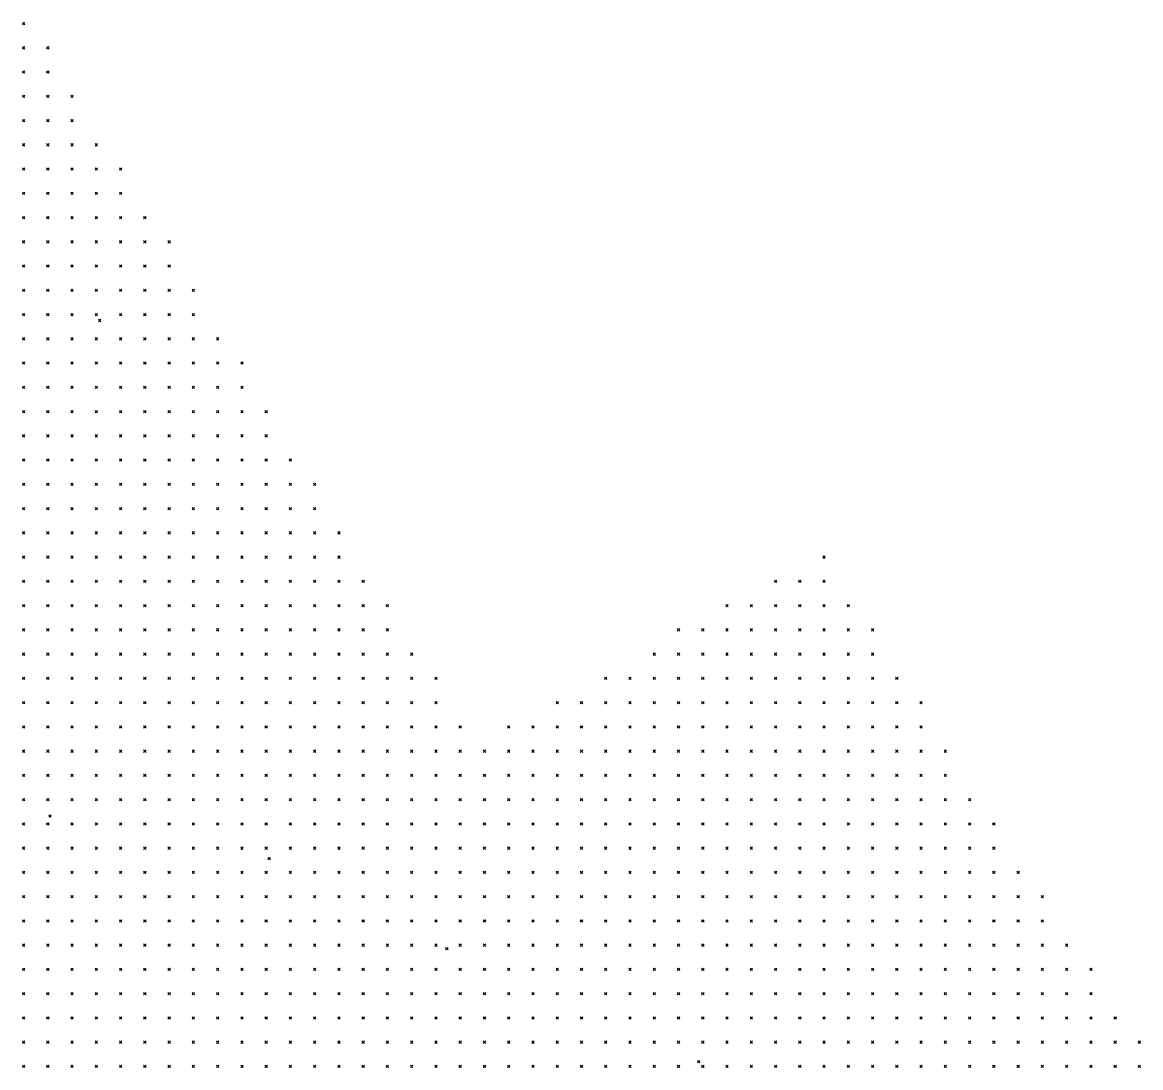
# Model space of a CAD drawing. Header units: metres. Extents: x 441556 to 446409, y 432338 to 461058.
# Drawn here: x 442700.7 to 442839, y 450195.4 to 450324.7 of the extents above; entities that cross this region are included whole.
import ezdxf

# ---------------------------------------------------------------- set-up
doc = ezdxf.new("R2010")
doc.units = ezdxf.units.M
doc.header["$MEASUREMENT"] = 0
doc.header["$PDMODE"] = 35
doc.header["$PDSIZE"] = 0.15
doc.layers.add('DTM-NOK-RevN_LIDAR_co_lidar', color=91, linetype='Continuous', lineweight=0)

msp = doc.modelspace()

# ---------------------------------------------------------------- linework, layer by layer
at = {"layer": 'DTM-NOK-RevN_LIDAR_co_lidar'}
for p in [(442700.847, 450324.514, 404.074), (442700.847, 450321.515, 403.004), (442703.846, 450321.515, 400.422), (442700.847, 450318.515, 402.04), (442703.846, 450318.515, 399.538), (442700.847, 450315.516, 401.059), (442703.846, 450315.516, 398.683), (442706.846, 450315.516, 396.271), (442700.847, 450312.517, 399.833), (442703.846, 450312.517, 397.36), (442706.846, 450312.517, 394.753), (442700.847, 450309.517, 398.158), (442703.846, 450309.517, 395.693), (442706.846, 450309.517, 393.193), (442709.845, 450309.517, 390.57), (442700.847, 450306.518, 396.304), (442703.846, 450306.518, 394.092), (442706.846, 450306.518, 391.851), (442709.845, 450306.518, 389.327), (442712.844, 450306.518, 386.619), (442700.847, 450303.519, 394.654), (442703.846, 450303.519, 392.49), (442706.846, 450303.519, 390.302), (442709.845, 450303.519, 387.88), (442712.844, 450303.519, 385.399), (442700.847, 450300.519, 392.909), (442703.846, 450300.519, 390.794), (442706.846, 450300.519, 388.596), (442709.845, 450300.519, 386.224), (442712.844, 450300.519, 383.829), (442715.844, 450300.519, 381.292), (442700.847, 450297.52, 390.813), (442703.846, 450297.52, 389.07), (442706.846, 450297.52, 387.088), (442709.845, 450297.52, 384.76), (442712.844, 450297.52, 382.189), (442715.844, 450297.52, 379.495), (442718.843, 450297.52, 377.425), (442700.847, 450294.521, 388.384), (442703.846, 450294.521, 386.899), (442706.846, 450294.521, 385.066), (442709.845, 450294.521, 382.853), (442712.844, 450294.521, 380.121), (442715.844, 450294.521, 377.533), (442718.843, 450294.521, 375.559), (442700.847, 450291.521, 385.599), (442703.846, 450291.521, 384.108), (442706.846, 450291.521, 382.229), (442709.845, 450291.521, 379.983), (442712.844, 450291.521, 377.609), (442715.844, 450291.521, 375.567), (442718.843, 450291.521, 374.044), (442721.842, 450291.521, 372.704), (442700.847, 450288.522, 383.388), (442703.846, 450288.522, 381.528), (442706.846, 450288.522, 379.809), (442709.845, 450288.522, 378.164), (442710.25, 450287.79, 377.48), (442712.844, 450288.522, 376.544), (442715.844, 450288.522, 375.219), (442718.843, 450288.522, 374.19), (442721.842, 450288.522, 373.122), (442700.847, 450285.523, 384.431), (442703.846, 450285.523, 381.608), (442706.846, 450285.523, 379.505), (442709.845, 450285.523, 378.27), (442712.844, 450285.523, 377.523), (442715.844, 450285.523, 377.173), (442718.843, 450285.523, 376.711), (442721.842, 450285.523, 376.329), (442724.842, 450285.523, 375.372), (442700.847, 450282.523, 387.373), (442703.846, 450282.523, 384.846), (442706.846, 450282.523, 382.734), (442709.845, 450282.523, 381.189), (442712.844, 450282.523, 380.08), (442715.844, 450282.523, 379.93), (442718.843, 450282.523, 380.22), (442721.842, 450282.523, 379.693), (442724.842, 450282.523, 378.514), (442727.841, 450282.523, 377.176), (442700.847, 450279.524, 390.857), (442703.846, 450279.524, 388.464), (442706.846, 450279.524, 386.28), (442709.845, 450279.524, 384.652), (442712.844, 450279.524, 383.521), (442715.844, 450279.524, 383.617), (442718.843, 450279.524, 384.245), (442721.842, 450279.524, 383.658), (442724.842, 450279.524, 382.005), (442727.841, 450279.524, 380.738), (442700.847, 450276.525, 393.961), (442703.846, 450276.525, 391.874), (442706.846, 450276.525, 389.825), (442709.845, 450276.525, 387.926), (442712.844, 450276.525, 386.565), (442715.844, 450276.525, 386.578), (442718.843, 450276.525, 386.838), (442721.842, 450276.525, 386.095), (442724.842, 450276.525, 384.681), (442727.841, 450276.525, 383.128), (442730.84, 450276.525, 381.082), (442700.847, 450273.525, 397.125), (442703.846, 450273.525, 395.446), (442706.846, 450273.525, 393.346), (442709.845, 450273.525, 391.403), (442712.844, 450273.525, 390.124), (442715.844, 450273.525, 389.488), (442718.843, 450273.525, 388.96), (442721.842, 450273.525, 387.96), (442724.842, 450273.525, 386.665), (442727.841, 450273.525, 385.293), (442730.84, 450273.525, 383.067), (442700.847, 450270.526, 399.517), (442703.846, 450270.526, 398.008), (442706.846, 450270.526, 396.134), (442709.845, 450270.526, 394.193), (442712.844, 450270.526, 392.764), (442715.844, 450270.526, 391.768), (442718.843, 450270.526, 390.962), (442721.842, 450270.526, 389.898), (442724.842, 450270.526, 388.606), (442727.841, 450270.526, 387.208), (442730.84, 450270.526, 385.365), (442733.84, 450270.526, 383.358), (442700.847, 450267.527, 401.751), (442703.846, 450267.527, 399.857), (442706.846, 450267.527, 397.934), (442709.845, 450267.527, 396.276), (442712.844, 450267.527, 395.106), (442715.844, 450267.527, 394.259), (442718.843, 450267.527, 393.247), (442721.842, 450267.527, 392.035), (442724.842, 450267.527, 390.677), (442727.841, 450267.527, 389.194), (442730.84, 450267.527, 387.668), (442733.84, 450267.527, 385.571), (442736.839, 450267.527, 382.842), (442700.847, 450264.527, 403.743), (442703.846, 450264.527, 401.708), (442706.846, 450264.527, 400.154), (442709.845, 450264.527, 398.752), (442712.844, 450264.527, 397.668), (442715.844, 450264.527, 396.944), (442718.843, 450264.527, 395.874), (442721.842, 450264.527, 395.077), (442724.842, 450264.527, 393.958), (442727.841, 450264.527, 392.642), (442730.84, 450264.527, 390.485), (442733.84, 450264.527, 387.95), (442736.839, 450264.527, 385.089), (442700.847, 450261.528, 405.801), (442703.846, 450261.528, 404.075), (442706.846, 450261.528, 403.072), (442709.845, 450261.528, 402.137), (442712.844, 450261.528, 400.999), (442715.844, 450261.528, 399.952), (442718.843, 450261.528, 398.941), (442721.842, 450261.528, 398.359), (442724.842, 450261.528, 397.37), (442727.841, 450261.528, 395.385), (442730.84, 450261.528, 392.546), (442733.84, 450261.528, 390.325), (442736.839, 450261.528, 387.249), (442739.838, 450261.528, 383.995), (442700.847, 450258.529, 407.999), (442703.846, 450258.529, 406.844), (442706.846, 450258.529, 406.18), (442709.845, 450258.529, 405.501), (442712.844, 450258.529, 404.581), (442715.844, 450258.529, 403.715), (442718.843, 450258.529, 402.59), (442721.842, 450258.529, 401.188), (442724.842, 450258.529, 399.175), (442727.841, 450258.529, 396.74), (442730.84, 450258.529, 394.073), (442733.84, 450258.529, 391.737), (442736.839, 450258.529, 388.75), (442739.838, 450258.529, 385.264), (442799.825, 450258.529, 353.097), (442700.847, 450255.529, 410.582), (442703.846, 450255.529, 409.834), (442706.846, 450255.529, 409.281), (442709.845, 450255.529, 408.572), (442712.844, 450255.529, 407.848), (442715.844, 450255.529, 407.009), (442718.843, 450255.529, 405.485), (442721.842, 450255.529, 403.304), (442724.842, 450255.529, 400.329), (442727.841, 450255.529, 397.501), (442730.84, 450255.529, 394.884), (442733.84, 450255.529, 392.372), (442736.839, 450255.529, 389.805), (442739.838, 450255.529, 386.119), (442742.838, 450255.529, 383.585), (442793.827, 450255.529, 353.416), (442796.826, 450255.529, 353.051), (442799.825, 450255.529, 353.105), (442700.847, 450252.53, 413.291), (442703.846, 450252.53, 412.59), (442706.846, 450252.53, 412.073), (442709.845, 450252.53, 411.478), (442712.844, 450252.53, 410.719), (442715.844, 450252.53, 409.519), (442718.843, 450252.53, 407.517), (442721.842, 450252.53, 404.895), (442724.842, 450252.53, 401.708), (442727.841, 450252.53, 398.511), (442730.84, 450252.53, 395.744), (442733.84, 450252.53, 393.177), (442736.839, 450252.53, 390.666), (442739.838, 450252.53, 387.364), (442742.838, 450252.53, 385.017), (442745.837, 450252.53, 383.162), (442787.828, 450252.53, 353.511), (442790.827, 450252.53, 353.565), (442793.827, 450252.53, 353.446), (442796.826, 450252.53, 353.578), (442799.825, 450252.53, 353.463), (442802.825, 450252.53, 353.68), (442700.847, 450249.531, 415.963), (442703.846, 450249.531, 415.228), (442706.846, 450249.531, 414.671), (442709.845, 450249.531, 414.099), (442712.844, 450249.531, 413.192), (442715.844, 450249.531, 411.574), (442718.843, 450249.531, 409.177), (442721.842, 450249.531, 406.251), (442724.842, 450249.531, 402.926), (442727.841, 450249.531, 399.823), (442730.84, 450249.531, 397.076), (442733.84, 450249.531, 394.264), (442736.839, 450249.531, 391.461), (442739.838, 450249.531, 388.789), (442742.838, 450249.531, 386.528), (442745.837, 450249.531, 384.655), (442781.829, 450249.531, 357.021), (442784.829, 450249.531, 355.672), (442787.828, 450249.531, 354.049), (442790.827, 450249.531, 353.646), (442793.827, 450249.531, 353.376), (442796.826, 450249.531, 353.8), (442799.825, 450249.531, 353.644), (442802.825, 450249.531, 353.601), (442805.824, 450249.531, 353.43), (442700.847, 450246.531, 418.683), (442703.846, 450246.531, 417.903), (442706.846, 450246.531, 417.162), (442709.845, 450246.531, 416.467), (442712.844, 450246.531, 415.353), (442715.844, 450246.531, 413.347), (442718.843, 450246.531, 410.646), (442721.842, 450246.531, 407.576), (442724.842, 450246.531, 404.23), (442727.841, 450246.531, 401.348), (442730.84, 450246.531, 398.704), (442733.84, 450246.531, 395.727), (442736.839, 450246.531, 392.837), (442739.838, 450246.531, 390.219), (442742.838, 450246.531, 387.91), (442745.837, 450246.531, 385.92), (442748.836, 450246.531, 383.597), (442778.83, 450246.531, 359.832), (442781.829, 450246.531, 357.855), (442784.829, 450246.531, 356.478), (442787.828, 450246.531, 354.812), (442790.827, 450246.531, 353.908), (442793.827, 450246.531, 353.307), (442796.826, 450246.531, 353.48), (442799.825, 450246.531, 353.452), (442802.825, 450246.531, 353.473), (442805.824, 450246.531, 353.628), (442700.847, 450243.532, 421.404), (442703.846, 450243.532, 420.463), (442706.846, 450243.532, 419.529), (442709.845, 450243.532, 418.691), (442712.844, 450243.532, 417.295), (442715.844, 450243.532, 415.014), (442718.843, 450243.532, 412.158), (442721.842, 450243.532, 409.121), (442724.842, 450243.532, 405.958), (442727.841, 450243.532, 403.067), (442730.84, 450243.532, 400.798), (442733.84, 450243.532, 398.54), (442736.839, 450243.532, 395.536), (442739.838, 450243.532, 392.441), (442742.838, 450243.532, 389.555), (442745.837, 450243.532, 387.555), (442748.836, 450243.532, 385.251), (442751.836, 450243.532, 382.601), (442772.831, 450243.532, 365.524), (442775.831, 450243.532, 363.416), (442778.83, 450243.532, 361.035), (442781.829, 450243.532, 358.952), (442784.829, 450243.532, 357.575), (442787.828, 450243.532, 355.689), (442790.827, 450243.532, 354.383), (442793.827, 450243.532, 353.488), (442796.826, 450243.532, 353.432), (442799.825, 450243.532, 353.527), (442802.825, 450243.532, 353.81), (442805.824, 450243.532, 353.845), (442808.823, 450243.532, 353.766), (442700.847, 450240.532, 424.187), (442703.846, 450240.532, 423.043), (442706.846, 450240.532, 422.08), (442709.845, 450240.532, 420.987), (442712.844, 450240.532, 419.183), (442715.844, 450240.532, 416.748), (442718.843, 450240.532, 414.037), (442721.842, 450240.532, 411.284), (442724.842, 450240.532, 408.175), (442727.841, 450240.532, 405.467), (442730.84, 450240.532, 403.778), (442733.84, 450240.532, 402.307), (442736.839, 450240.532, 399.146), (442739.838, 450240.532, 395.632), (442742.838, 450240.532, 392.145), (442745.837, 450240.532, 390.173), (442748.836, 450240.532, 387.819), (442751.836, 450240.532, 384.98), (442766.832, 450240.532, 371.235), (442769.832, 450240.532, 368.809), (442772.831, 450240.532, 366.788), (442775.831, 450240.532, 364.695), (442778.83, 450240.532, 362.61), (442781.829, 450240.532, 360.658), (442784.829, 450240.532, 358.743), (442787.828, 450240.532, 356.835), (442790.827, 450240.532, 355.308), (442793.827, 450240.532, 354.312), (442796.826, 450240.532, 354.027), (442799.825, 450240.532, 353.907), (442802.825, 450240.532, 353.864), (442805.824, 450240.532, 353.818), (442808.823, 450240.532, 353.747), (442811.823, 450240.532, 353.751), (442700.847, 450237.533, 427.282), (442703.846, 450237.533, 425.983), (442706.846, 450237.533, 424.912), (442709.845, 450237.533, 423.485), (442712.844, 450237.533, 421.202), (442715.844, 450237.533, 418.589), (442718.843, 450237.533, 416.274), (442721.842, 450237.533, 414.209), (442724.842, 450237.533, 411.763), (442727.841, 450237.533, 409.527), (442730.84, 450237.533, 407.412), (442733.84, 450237.533, 405.672), (442736.839, 450237.533, 403.139), (442739.838, 450237.533, 400.095), (442742.838, 450237.533, 396.108), (442745.837, 450237.533, 393.457), (442748.836, 450237.533, 391.184), (442751.836, 450237.533, 388.484), (442754.835, 450237.533, 384.778), (442760.834, 450237.533, 378.3), (442763.833, 450237.533, 375.725), (442766.832, 450237.533, 372.862), (442769.832, 450237.533, 370.316), (442772.831, 450237.533, 368.248), (442775.831, 450237.533, 366.179), (442778.83, 450237.533, 364.402), (442781.829, 450237.533, 362.422), (442784.829, 450237.533, 360.163), (442787.828, 450237.533, 357.909), (442790.827, 450237.533, 356.342), (442793.827, 450237.533, 355.445), (442796.826, 450237.533, 355.027), (442799.825, 450237.533, 354.218), (442802.825, 450237.533, 353.948), (442805.824, 450237.533, 353.874), (442808.823, 450237.533, 353.822), (442811.823, 450237.533, 353.785), (442700.847, 450234.534, 430.475), (442703.846, 450234.534, 429.206), (442706.846, 450234.534, 427.663), (442709.845, 450234.534, 425.652), (442712.844, 450234.534, 423.01), (442715.844, 450234.534, 420.447), (442718.843, 450234.534, 418.588), (442721.842, 450234.534, 417.404), (442724.842, 450234.534, 416.107), (442727.841, 450234.534, 414.164), (442730.84, 450234.534, 411.096), (442733.84, 450234.534, 409.22), (442736.839, 450234.534, 407.294), (442739.838, 450234.534, 405.023), (442742.838, 450234.534, 400.585), (442745.837, 450234.534, 396.853), (442748.836, 450234.534, 394.415), (442751.836, 450234.534, 391.656), (442754.835, 450234.534, 388.16), (442757.834, 450234.534, 384.55), (442760.834, 450234.534, 381.493), (442763.833, 450234.534, 378.627), (442766.832, 450234.534, 375.484), (442769.832, 450234.534, 372.629), (442772.831, 450234.534, 370.386), (442775.831, 450234.534, 368.417), (442778.83, 450234.534, 366.591), (442781.829, 450234.534, 364.318), (442784.829, 450234.534, 361.592), (442787.828, 450234.534, 359.104), (442790.827, 450234.534, 357.032), (442793.827, 450234.534, 356.019), (442796.826, 450234.534, 355.557), (442799.825, 450234.534, 354.777), (442802.825, 450234.534, 354.292), (442805.824, 450234.534, 354.043), (442808.823, 450234.534, 353.958), (442811.823, 450234.534, 353.889), (442814.822, 450234.534, 353.742), (442700.847, 450231.534, 432.992), (442703.846, 450231.534, 431.849), (442706.846, 450231.534, 429.855), (442709.845, 450231.534, 427.229), (442712.844, 450231.534, 424.569), (442715.844, 450231.534, 422.552), (442718.843, 450231.534, 421.18), (442721.842, 450231.534, 420.136), (442724.842, 450231.534, 418.562), (442727.841, 450231.534, 416.697), (442730.84, 450231.534, 414.592), (442733.84, 450231.534, 412.289), (442736.839, 450231.534, 409.618), (442739.838, 450231.534, 406.655), (442742.838, 450231.534, 403.145), (442745.837, 450231.534, 399.698), (442748.836, 450231.534, 396.882), (442751.836, 450231.534, 394.314), (442754.835, 450231.534, 391.228), (442757.834, 450231.534, 387.767), (442760.834, 450231.534, 384.775), (442763.833, 450231.534, 382.387), (442766.832, 450231.534, 379.439), (442769.832, 450231.534, 376.015), (442772.831, 450231.534, 373.462), (442775.831, 450231.534, 371.528), (442778.83, 450231.534, 369.224), (442781.829, 450231.534, 366.577), (442784.829, 450231.534, 363.206), (442787.828, 450231.534, 360.442), (442790.827, 450231.534, 357.967), (442793.827, 450231.534, 356.812), (442796.826, 450231.534, 356.065), (442799.825, 450231.534, 355.751), (442802.825, 450231.534, 354.781), (442805.824, 450231.534, 354.267), (442808.823, 450231.534, 354.144), (442811.823, 450231.534, 354.031), (442814.822, 450231.534, 353.933), (442700.847, 450228.535, 434.475), (442703.846, 450228.535, 433.073), (442706.846, 450228.535, 430.918), (442709.845, 450228.535, 428.364), (442712.844, 450228.535, 426.618), (442715.844, 450228.535, 424.989), (442718.843, 450228.535, 423.516), (442721.842, 450228.535, 421.812), (442724.842, 450228.535, 419.958), (442727.841, 450228.535, 417.71), (442730.84, 450228.535, 415.572), (442733.84, 450228.535, 413.295), (442736.839, 450228.535, 410.604), (442739.838, 450228.535, 407.761), (442742.838, 450228.535, 404.386), (442745.837, 450228.535, 401.433), (442748.836, 450228.535, 398.78), (442751.836, 450228.535, 396.031), (442754.835, 450228.535, 393.067), (442757.834, 450228.535, 390.073), (442760.834, 450228.535, 387.124), (442763.833, 450228.535, 384.37), (442766.832, 450228.535, 381.61), (442769.832, 450228.535, 378.681), (442772.831, 450228.535, 375.913), (442775.831, 450228.535, 373.652), (442778.83, 450228.535, 371.761), (442781.829, 450228.535, 369.406), (442784.829, 450228.535, 365.734), (442787.828, 450228.535, 361.621), (442790.827, 450228.535, 359.28), (442793.827, 450228.535, 358.043), (442796.826, 450228.535, 356.862), (442799.825, 450228.535, 356.414), (442802.825, 450228.535, 355.314), (442805.824, 450228.535, 354.585), (442808.823, 450228.535, 354.344), (442811.823, 450228.535, 354.077), (442814.822, 450228.535, 354.028), (442817.821, 450228.535, 354.097), (442704.1, 450226.5, 433.18), (442700.847, 450225.536, 434.458), (442703.846, 450225.536, 432.869), (442706.846, 450225.536, 431.148), (442709.845, 450225.536, 429.624), (442712.844, 450225.536, 428.145), (442715.844, 450225.536, 426.45), (442718.843, 450225.536, 424.798), (442721.842, 450225.536, 422.709), (442724.842, 450225.536, 420.608), (442727.841, 450225.536, 418.48), (442730.84, 450225.536, 416.083), (442733.84, 450225.536, 413.903), (442736.839, 450225.536, 411.512), (442739.838, 450225.536, 408.729), (442742.838, 450225.536, 405.583), (442745.837, 450225.536, 402.777), (442748.836, 450225.536, 399.636), (442751.836, 450225.536, 396.537), (442754.835, 450225.536, 393.609), (442757.834, 450225.536, 390.828), (442760.834, 450225.536, 388.123), (442763.833, 450225.536, 385.433), (442766.832, 450225.536, 382.643), (442769.832, 450225.536, 379.992), (442772.831, 450225.536, 377.593), (442775.831, 450225.536, 375.307), (442778.83, 450225.536, 373.251), (442781.829, 450225.536, 370.811), (442784.829, 450225.536, 367.336), (442787.828, 450225.536, 363.83), (442790.827, 450225.536, 360.31), (442793.827, 450225.536, 358.504), (442796.826, 450225.536, 357.315), (442799.825, 450225.536, 356.64), (442802.825, 450225.536, 355.513), (442805.824, 450225.536, 354.928), (442808.823, 450225.536, 354.254), (442811.823, 450225.536, 354.077), (442814.822, 450225.536, 354.088), (442817.821, 450225.536, 354.208), (442820.821, 450225.536, 354.258), (442700.847, 450222.536, 433.959), (442703.846, 450222.536, 432.672), (442706.846, 450222.536, 431.278), (442709.845, 450222.536, 429.749), (442712.844, 450222.536, 428.059), (442715.844, 450222.536, 426.2), (442718.843, 450222.536, 424.64), (442721.842, 450222.536, 422.769), (442724.842, 450222.536, 420.298), (442727.841, 450222.536, 418.293), (442730.84, 450222.536, 416.406), (442733.84, 450222.536, 414.362), (442736.839, 450222.536, 412.124), (442739.838, 450222.536, 409.997), (442742.838, 450222.536, 407.501), (442745.837, 450222.536, 404.529), (442748.836, 450222.536, 400.602), (442751.836, 450222.536, 397.161), (442754.835, 450222.536, 394.217), (442757.834, 450222.536, 391.538), (442760.834, 450222.536, 389.118), (442763.833, 450222.536, 386.716), (442766.832, 450222.536, 384.31), (442769.832, 450222.536, 382.208), (442772.831, 450222.536, 380.329), (442775.831, 450222.536, 378.082), (442778.83, 450222.536, 375.359), (442781.829, 450222.536, 372.707), (442784.829, 450222.536, 369.904), (442787.828, 450222.536, 366.684), (442790.827, 450222.536, 362.907), (442793.827, 450222.536, 360.127), (442796.826, 450222.536, 358.048), (442799.825, 450222.536, 356.491), (442802.825, 450222.536, 356.061), (442805.824, 450222.536, 355.441), (442808.823, 450222.536, 354.457), (442811.823, 450222.536, 354.17), (442814.822, 450222.536, 354.117), (442817.821, 450222.536, 354.241), (442820.821, 450222.536, 354.291), (442731.21, 450221.25, 416.71), (442700.847, 450219.537, 432.618), (442703.846, 450219.537, 431.598), (442706.846, 450219.537, 430.226), (442709.845, 450219.537, 428.594), (442712.844, 450219.537, 427.035), (442715.844, 450219.537, 425.488), (442718.843, 450219.537, 423.81), (442721.842, 450219.537, 421.776), (442724.842, 450219.537, 420.228), (442727.841, 450219.537, 418.609), (442730.84, 450219.537, 416.749), (442733.84, 450219.537, 414.373), (442736.839, 450219.537, 411.852), (442739.838, 450219.537, 410.101), (442742.838, 450219.537, 408.263), (442745.837, 450219.537, 405.596), (442748.836, 450219.537, 401.981), (442751.836, 450219.537, 398.811), (442754.835, 450219.537, 395.663), (442757.834, 450219.537, 392.915), (442760.834, 450219.537, 390.436), (442763.833, 450219.537, 388.206), (442766.832, 450219.537, 386.051), (442769.832, 450219.537, 383.726), (442772.831, 450219.537, 381.32), (442775.831, 450219.537, 378.872), (442778.83, 450219.537, 376.54), (442781.829, 450219.537, 374.754), (442784.829, 450219.537, 372.968), (442787.828, 450219.537, 369.537), (442790.827, 450219.537, 365.938), (442793.827, 450219.537, 364.287), (442796.826, 450219.537, 361.36), (442799.825, 450219.537, 357.345), (442802.825, 450219.537, 356.747), (442805.824, 450219.537, 356.357), (442808.823, 450219.537, 355.322), (442811.823, 450219.537, 354.858), (442814.822, 450219.537, 354.332), (442817.821, 450219.537, 354.183), (442820.821, 450219.537, 354.228), (442823.82, 450219.537, 354.321), (442700.847, 450216.538, 430.19), (442703.846, 450216.538, 429.434), (442706.846, 450216.538, 428.684), (442709.845, 450216.538, 427.426), (442712.844, 450216.538, 425.939), (442715.844, 450216.538, 424.56), (442718.843, 450216.538, 422.961), (442721.842, 450216.538, 420.95), (442724.842, 450216.538, 419.374), (442727.841, 450216.538, 417.641), (442730.84, 450216.538, 415.997), (442733.84, 450216.538, 414.323), (442736.839, 450216.538, 411.514), (442739.838, 450216.538, 409.791), (442742.838, 450216.538, 407.757), (442745.837, 450216.538, 405.799), (442748.836, 450216.538, 403.152), (442751.836, 450216.538, 400.081), (442754.835, 450216.538, 397.477), (442757.834, 450216.538, 395.105), (442760.834, 450216.538, 392.675), (442763.833, 450216.538, 390.161), (442766.832, 450216.538, 387.575), (442769.832, 450216.538, 385.026), (442772.831, 450216.538, 382.559), (442775.831, 450216.538, 380.268), (442778.83, 450216.538, 378.402), (442781.829, 450216.538, 376.726), (442784.829, 450216.538, 374.782), (442787.828, 450216.538, 372.432), (442790.827, 450216.538, 370.025), (442793.827, 450216.538, 367.508), (442796.826, 450216.538, 363.325), (442799.825, 450216.538, 359.192), (442802.825, 450216.538, 357.854), (442805.824, 450216.538, 357.144), (442808.823, 450216.538, 356.124), (442811.823, 450216.538, 354.911), (442814.822, 450216.538, 354.385), (442817.821, 450216.538, 354.2), (442820.821, 450216.538, 354.184), (442823.82, 450216.538, 354.249), (442826.819, 450216.538, 354.269), (442700.847, 450213.538, 427.961), (442703.846, 450213.538, 427.261), (442706.846, 450213.538, 426.562), (442709.845, 450213.538, 425.428), (442712.844, 450213.538, 424.252), (442715.844, 450213.538, 422.938), (442718.843, 450213.538, 421.437), (442721.842, 450213.538, 419.9), (442724.842, 450213.538, 418.287), (442727.841, 450213.538, 416.671), (442730.84, 450213.538, 414.783), (442733.84, 450213.538, 413.337), (442736.839, 450213.538, 411.411), (442739.838, 450213.538, 409.393), (442742.838, 450213.538, 407.027), (442745.837, 450213.538, 405.315), (442748.836, 450213.538, 403.172), (442751.836, 450213.538, 401.097), (442754.835, 450213.538, 398.832), (442757.834, 450213.538, 396.602), (442760.834, 450213.538, 394.533), (442763.833, 450213.538, 392.219), (442766.832, 450213.538, 389.862), (442769.832, 450213.538, 387.581), (442772.831, 450213.538, 385.186), (442775.831, 450213.538, 382.907), (442778.83, 450213.538, 380.674), (442781.829, 450213.538, 378.251), (442784.829, 450213.538, 376.053), (442787.828, 450213.538, 373.933), (442790.827, 450213.538, 371.966), (442793.827, 450213.538, 370.25), (442796.826, 450213.538, 367.203), (442799.825, 450213.538, 361.276), (442802.825, 450213.538, 359.175), (442805.824, 450213.538, 358.029), (442808.823, 450213.538, 356.715), (442811.823, 450213.538, 356.061), (442814.822, 450213.538, 355.298), (442817.821, 450213.538, 354.565), (442820.821, 450213.538, 354.261), (442823.82, 450213.538, 354.262), (442826.819, 450213.538, 354.313), (442700.847, 450210.539, 425.601), (442703.846, 450210.539, 424.759), (442706.846, 450210.539, 424.204), (442709.845, 450210.539, 423.399), (442712.844, 450210.539, 422.217), (442715.844, 450210.539, 420.659), (442718.843, 450210.539, 419.251), (442721.842, 450210.539, 418.042), (442724.842, 450210.539, 416.752), (442727.841, 450210.539, 415.297), (442730.84, 450210.539, 413.545), (442733.84, 450210.539, 411.849), (442736.839, 450210.539, 410.4), (442739.838, 450210.539, 408.292), (442742.838, 450210.539, 405.957), (442745.837, 450210.539, 404.207), (442748.836, 450210.539, 402.648), (442751.836, 450210.539, 400.973), (442753.18, 450210.1, 400.09), (442754.835, 450210.539, 398.902), (442757.834, 450210.539, 397.071), (442760.834, 450210.539, 395.593), (442763.833, 450210.539, 393.885), (442766.832, 450210.539, 391.889), (442769.832, 450210.539, 389.741), (442772.831, 450210.539, 387.443), (442775.831, 450210.539, 384.929), (442778.83, 450210.539, 382.204), (442781.829, 450210.539, 379.734), (442784.829, 450210.539, 377.396), (442787.828, 450210.539, 375.709), (442790.827, 450210.539, 373.759), (442793.827, 450210.539, 371.569), (442796.826, 450210.539, 369.743), (442799.825, 450210.539, 366.416), (442802.825, 450210.539, 362.146), (442805.824, 450210.539, 359.783), (442808.823, 450210.539, 358.502), (442811.823, 450210.539, 357.686), (442814.822, 450210.539, 357.172), (442817.821, 450210.539, 356.402), (442820.821, 450210.539, 355.136), (442823.82, 450210.539, 354.955), (442826.819, 450210.539, 355.625), (442829.819, 450210.539, 355.34), (442700.847, 450207.54, 423.614), (442703.846, 450207.54, 422.511), (442706.846, 450207.54, 421.882), (442709.845, 450207.54, 421.23), (442712.844, 450207.54, 420.032), (442715.844, 450207.54, 418.398), (442718.843, 450207.54, 416.88), (442721.842, 450207.54, 415.837), (442724.842, 450207.54, 414.703), (442727.841, 450207.54, 413.423), (442730.84, 450207.54, 411.689), (442733.84, 450207.54, 409.922), (442736.839, 450207.54, 408.414), (442739.838, 450207.54, 406.695), (442742.838, 450207.54, 404.721), (442745.837, 450207.54, 402.818), (442748.836, 450207.54, 401.472), (442751.836, 450207.54, 400.243), (442754.835, 450207.54, 398.312), (442757.834, 450207.54, 396.844), (442760.834, 450207.54, 395.927), (442763.833, 450207.54, 394.633), (442766.832, 450207.54, 392.892), (442769.832, 450207.54, 391.018), (442772.831, 450207.54, 388.857), (442775.831, 450207.54, 386.452), (442778.83, 450207.54, 384.086), (442781.829, 450207.54, 381.692), (442784.829, 450207.54, 379.598), (442787.828, 450207.54, 377.608), (442790.827, 450207.54, 375.6), (442793.827, 450207.54, 373.373), (442796.826, 450207.54, 371.202), (442799.825, 450207.54, 368.318), (442802.825, 450207.54, 364.096), (442805.824, 450207.54, 361.783), (442808.823, 450207.54, 361.191), (442811.823, 450207.54, 362.187), (442814.822, 450207.54, 361.729), (442817.821, 450207.54, 360.51), (442820.821, 450207.54, 359.954), (442823.82, 450207.54, 359.924), (442826.819, 450207.54, 360.361), (442829.819, 450207.54, 360.353), (442832.818, 450207.54, 358.648), (442700.847, 450204.54, 421.721), (442703.846, 450204.54, 420.432), (442706.846, 450204.54, 419.476), (442709.845, 450204.54, 418.731), (442712.844, 450204.54, 417.705), (442715.844, 450204.54, 416.243), (442718.843, 450204.54, 414.556), (442721.842, 450204.54, 413.442), (442724.842, 450204.54, 412.455), (442727.841, 450204.54, 411.295), (442730.84, 450204.54, 409.773), (442733.84, 450204.54, 407.828), (442736.839, 450204.54, 406.44), (442739.838, 450204.54, 404.953), (442742.838, 450204.54, 403.002), (442745.837, 450204.54, 400.973), (442748.836, 450204.54, 398.895), (442751.836, 450204.54, 397.642), (442754.835, 450204.54, 396.584), (442757.834, 450204.54, 395.61), (442760.834, 450204.54, 394.805), (442763.833, 450204.54, 393.821), (442766.832, 450204.54, 392.477), (442769.832, 450204.54, 391.156), (442772.831, 450204.54, 389.787), (442775.831, 450204.54, 388.008), (442778.83, 450204.54, 386.145), (442781.829, 450204.54, 384.1), (442784.829, 450204.54, 381.667), (442787.828, 450204.54, 379.574), (442790.827, 450204.54, 377.645), (442793.827, 450204.54, 375.266), (442796.826, 450204.54, 372.754), (442799.825, 450204.54, 369.401), (442802.825, 450204.54, 365.852), (442805.824, 450204.54, 364.433), (442808.823, 450204.54, 364.252), (442811.823, 450204.54, 364.925), (442814.822, 450204.54, 364.692), (442817.821, 450204.54, 364.44), (442820.821, 450204.54, 364.317), (442823.82, 450204.54, 364.13), (442826.819, 450204.54, 363.845), (442829.819, 450204.54, 363.195), (442832.818, 450204.54, 361.749), (442700.847, 450201.541, 419.401), (442703.846, 450201.541, 418.101), (442706.846, 450201.541, 416.991), (442709.845, 450201.541, 416.126), (442712.844, 450201.541, 415.355), (442715.844, 450201.541, 414.152), (442718.843, 450201.541, 412.262), (442721.842, 450201.541, 410.996), (442724.842, 450201.541, 409.958), (442727.841, 450201.541, 409.019), (442730.84, 450201.541, 407.685), (442733.84, 450201.541, 405.466), (442736.839, 450201.541, 403.886), (442739.838, 450201.541, 402.237), (442742.838, 450201.541, 400.616), (442745.837, 450201.541, 398.943), (442748.836, 450201.541, 396.82), (442751.836, 450201.541, 395.316), (442754.835, 450201.541, 394.453), (442757.834, 450201.541, 393.652), (442760.834, 450201.541, 392.563), (442763.833, 450201.541, 391.733), (442766.832, 450201.541, 391.007), (442769.832, 450201.541, 390.11), (442772.831, 450201.541, 389.434), (442775.831, 450201.541, 388.744), (442778.83, 450201.541, 387.294), (442781.829, 450201.541, 385.263), (442784.829, 450201.541, 383.292), (442787.828, 450201.541, 381.268), (442790.827, 450201.541, 379.217), (442793.827, 450201.541, 376.886), (442796.826, 450201.541, 374.26), (442799.825, 450201.541, 370.737), (442802.825, 450201.541, 368.081), (442805.824, 450201.541, 367.32), (442808.823, 450201.541, 366.801), (442811.823, 450201.541, 366.809), (442814.822, 450201.541, 366.766), (442817.821, 450201.541, 366.584), (442820.821, 450201.541, 366.363), (442823.82, 450201.541, 366.033), (442826.819, 450201.541, 365.53), (442829.819, 450201.541, 364.741), (442832.818, 450201.541, 363.447), (442835.817, 450201.541, 361.719), (442700.847, 450198.542, 416.879), (442703.846, 450198.542, 415.449), (442706.846, 450198.542, 414.239), (442709.845, 450198.542, 413.321), (442712.844, 450198.542, 412.884), (442715.844, 450198.542, 412.047), (442718.843, 450198.542, 410.29), (442721.842, 450198.542, 408.624), (442724.842, 450198.542, 407.473), (442727.841, 450198.542, 406.59), (442730.84, 450198.542, 405.355), (442733.84, 450198.542, 403.31), (442736.839, 450198.542, 401.406), (442739.838, 450198.542, 399.69), (442742.838, 450198.542, 398.174), (442745.837, 450198.542, 396.67), (442748.836, 450198.542, 394.788), (442751.836, 450198.542, 393.11), (442754.835, 450198.542, 392.139), (442757.834, 450198.542, 391.39), (442760.834, 450198.542, 390.323), (442763.833, 450198.542, 389.303), (442766.832, 450198.542, 388.293), (442769.832, 450198.542, 387.556), (442772.831, 450198.542, 387.372), (442775.831, 450198.542, 387.138), (442778.83, 450198.542, 386.604), (442781.829, 450198.542, 385.618), (442784.829, 450198.542, 384.042), (442787.828, 450198.542, 382.39), (442790.827, 450198.542, 380.518), (442793.827, 450198.542, 378.037), (442796.826, 450198.542, 375.234), (442799.825, 450198.542, 372.14), (442802.825, 450198.542, 370.256), (442805.824, 450198.542, 369.608), (442808.823, 450198.542, 368.589), (442811.823, 450198.542, 368.019), (442814.822, 450198.542, 367.734), (442817.821, 450198.542, 367.461), (442820.821, 450198.542, 367.171), (442823.82, 450198.542, 366.91), (442826.819, 450198.542, 366.403), (442829.819, 450198.542, 365.701), (442832.818, 450198.542, 364.722), (442835.817, 450198.542, 363.07), (442838.817, 450198.542, 360.948), (442784.328, 450196.122, 384.357), (442700.847, 450195.542, 414.354), (442703.846, 450195.542, 412.861), (442706.846, 450195.542, 411.495), (442709.845, 450195.542, 410.627), (442712.844, 450195.542, 410.317), (442715.844, 450195.542, 409.792), (442718.843, 450195.542, 408.239), (442721.842, 450195.542, 406.342), (442724.842, 450195.542, 404.989), (442727.841, 450195.542, 404.104), (442730.84, 450195.542, 403.102), (442733.84, 450195.542, 401.4), (442736.839, 450195.542, 399.474), (442739.838, 450195.542, 397.663), (442742.838, 450195.542, 395.755), (442745.837, 450195.542, 394.303), (442748.836, 450195.542, 392.579), (442751.836, 450195.542, 391.053), (442754.835, 450195.542, 389.867), (442757.834, 450195.542, 389.005), (442760.834, 450195.542, 388.106), (442763.833, 450195.542, 387.145), (442766.832, 450195.542, 386.039), (442769.832, 450195.542, 385.205), (442772.831, 450195.542, 384.861), (442775.831, 450195.542, 384.513), (442778.83, 450195.542, 384.531), (442781.829, 450195.542, 384.84), (442784.829, 450195.542, 383.946), (442787.828, 450195.542, 382.748), (442790.827, 450195.542, 381.205), (442793.827, 450195.542, 379.366), (442796.826, 450195.542, 376.967), (442799.825, 450195.542, 373.872), (442802.825, 450195.542, 372.414), (442805.824, 450195.542, 371.295), (442808.823, 450195.542, 369.996), (442811.823, 450195.542, 369.136), (442814.822, 450195.542, 368.56), (442817.821, 450195.542, 368.219), (442820.821, 450195.542, 367.921), (442823.82, 450195.542, 367.499), (442826.819, 450195.542, 367.26), (442829.819, 450195.542, 366.638), (442832.818, 450195.542, 365.661), (442835.817, 450195.542, 364.47), (442838.817, 450195.542, 362.607)]:
    msp.add_point(p, dxfattribs=at)

doc.saveas('drawing.dxf')
